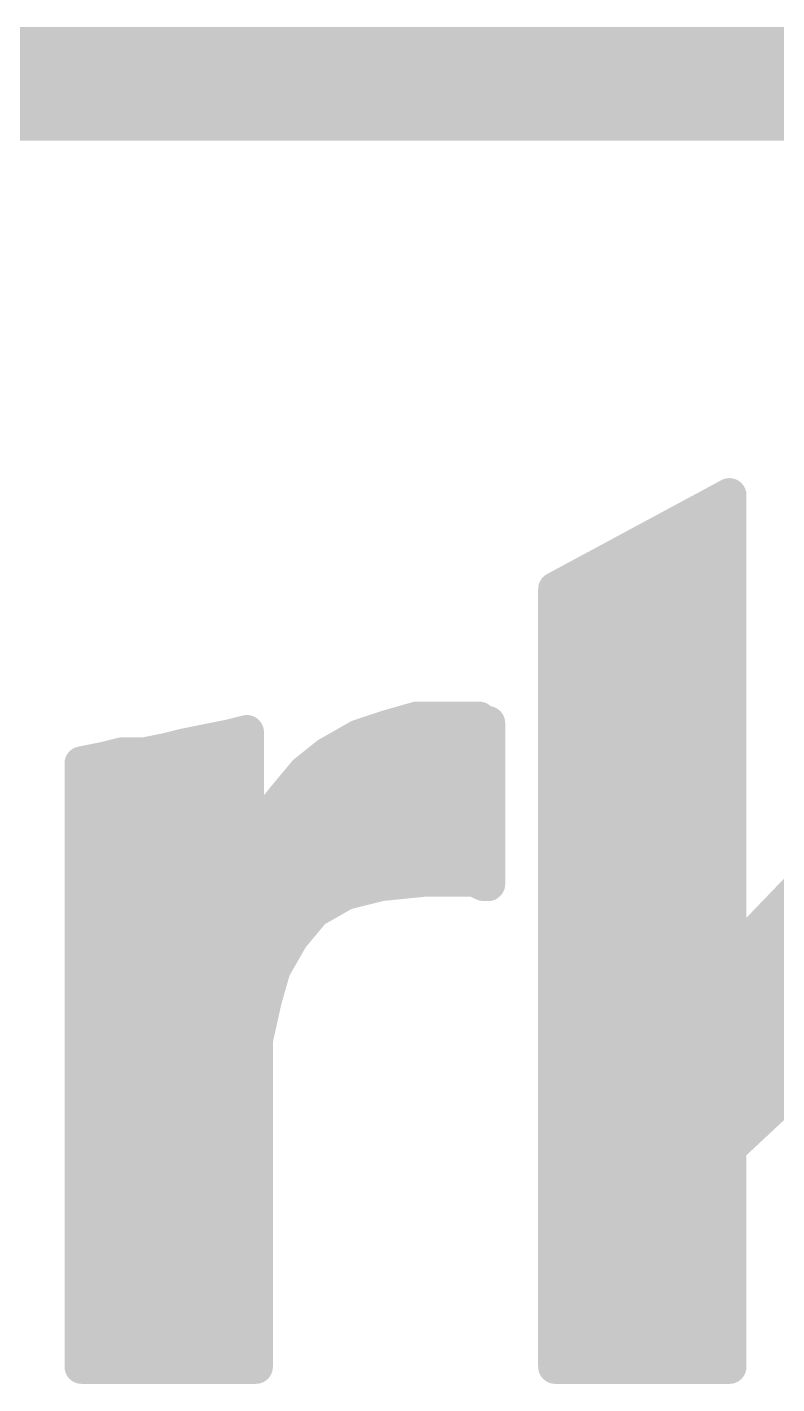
# Model space of a CAD drawing. Extents: x -29 to 78, y -28 to 63.
# Drawn here: x 25.833 to 27.511, y 12.332 to 15.367 of the extents above; entities that cross this region are included whole.
import ezdxf

# ---------------------------------------------------------------- set-up
doc = ezdxf.new("R2010")
doc.units = 0
doc.layers.add('1', color=12, linetype='CONTINUOUS')
doc.layers.add('21', color=41, linetype='CONTINUOUS')

msp = doc.modelspace()

# ---------------------------------------------------------------- linework, layer by layer
at = {"layer": '1', "const_width": 0.254}
msp.add_lwpolyline([(19.9, 15.24), (36.83, 15.24)], dxfattribs=at)
at = {"layer": '21', "const_width": 0.0762}
for points in [[(27.015, 14.11), (27.405, 14.32)], [(27.405, 14.32), (27.405, 13.28)], [(27.2739, 14.2494), (27.405, 14.2494)], [(27.1324, 14.1732), (27.405, 14.1732)], [(27.015, 12.37), (27.015, 14.11)], [(27.015, 14.097), (27.405, 14.097)], [(27.015, 14.0208), (27.405, 14.0208)], [(27.015, 13.9446), (27.405, 13.9446)], [(27.015, 13.8684), (27.405, 13.8684)], [(26.635, 13.8), (26.705, 13.82)], [(26.705, 13.82), (26.845, 13.82)], [(26.845, 13.82), (26.855, 13.81)], [(26.855, 13.81), (26.865, 13.81)], [(26.865, 13.81), (26.865, 13.45)], [(26.235, 13.77), (26.285, 13.78)], [(26.285, 13.78), (26.325, 13.79)], [(26.325, 13.79), (26.325, 13.52)], [(26.505, 13.74), (26.575, 13.78)], [(26.575, 13.78), (26.635, 13.8)], [(26.6116, 13.7922), (26.865, 13.7922)], [(27.015, 13.7922), (27.405, 13.7922)], [(27.405, 13.28), (27.895, 13.79)], [(26.095, 13.74), (26.145, 13.75)], [(26.145, 13.75), (26.185, 13.76)], [(26.185, 13.76), (26.235, 13.77)], [(25.955, 13.72), (26.005, 13.73)], [(25.955, 13.55), (25.955, 13.72)], [(25.955, 13.716), (26.325, 13.716)], [(26.005, 13.73), (26.045, 13.74)], [(26.045, 13.74), (26.095, 13.74)], [(26.455, 13.7), (26.505, 13.74)], [(26.475, 13.716), (26.865, 13.716)], [(27.015, 13.716), (27.405, 13.716)], [(26.405, 13.64), (26.455, 13.7)], [(25.955, 13.6398), (26.325, 13.6398)], [(26.365, 13.59), (26.405, 13.64)], [(26.4048, 13.6398), (26.865, 13.6398)], [(27.015, 13.6398), (27.405, 13.6398)], [(26.325, 13.52), (26.365, 13.59)], [(25.955, 13.5636), (26.325, 13.5636)], [(26.3499, 13.5636), (26.865, 13.5636)], [(27.015, 13.5636), (27.405, 13.5636)], [(25.955, 12.37), (25.955, 13.55)], [(25.955, 13.4874), (26.865, 13.4874)], [(27.015, 13.4874), (27.405, 13.4874)], [(26.625, 13.45), (26.545, 13.43)], [(26.725, 13.46), (26.625, 13.45)], [(26.835, 13.46), (26.725, 13.46)], [(26.855, 13.45), (26.835, 13.46)], [(26.865, 13.45), (26.855, 13.45)], [(25.955, 13.4112), (26.5121, 13.4112)], [(26.545, 13.43), (26.475, 13.39)], [(27.015, 13.4112), (27.405, 13.4112)], [(27.5311, 13.4112), (27.9689, 13.4112)], [(26.475, 13.39), (26.425, 13.33)], [(25.955, 13.335), (26.4292, 13.335)], [(26.425, 13.33), (26.385, 13.26)], [(27.015, 13.335), (27.405, 13.335)], [(27.4578, 13.335), (27.8913, 13.335)], [(25.955, 13.2588), (26.3847, 13.2588)], [(26.385, 13.26), (26.365, 13.19)], [(27.015, 13.2588), (27.8323, 13.2588)], [(25.955, 13.1826), (26.3634, 13.1826)], [(26.365, 13.19), (26.345, 13.1)], [(27.015, 13.1826), (27.8823, 13.1826)], [(25.955, 13.1064), (26.3464, 13.1064)], [(27.015, 13.1064), (27.9322, 13.1064)], [(26.345, 13.1), (26.345, 12.37)], [(25.955, 13.0302), (26.345, 13.0302)], [(27.015, 13.0302), (27.9822, 13.0302)], [(27.555, 13), (27.405, 12.86)], [(25.955, 12.954), (26.345, 12.954)], [(27.015, 12.954), (27.5057, 12.954)], [(25.955, 12.8778), (26.345, 12.8778)], [(27.015, 12.8778), (27.4241, 12.8778)], [(27.405, 12.86), (27.405, 12.37)], [(25.955, 12.8016), (26.345, 12.8016)], [(27.015, 12.8016), (27.405, 12.8016)], [(25.955, 12.7254), (26.345, 12.7254)], [(27.015, 12.7254), (27.405, 12.7254)], [(25.955, 12.6492), (26.345, 12.6492)], [(27.015, 12.6492), (27.405, 12.6492)], [(25.955, 12.573), (26.345, 12.573)], [(27.015, 12.573), (27.405, 12.573)], [(25.955, 12.4968), (26.345, 12.4968)], [(27.015, 12.4968), (27.405, 12.4968)], [(25.955, 12.4206), (26.345, 12.4206)], [(27.015, 12.4206), (27.405, 12.4206)], [(26.345, 12.37), (25.955, 12.37)], [(27.405, 12.37), (27.015, 12.37)]]:
    msp.add_lwpolyline(points, dxfattribs=at)
at = {"layer": '21', "const_width": 0.0381}
for points in [[(27.4241, 14.32, 1), (27.386, 14.32)], [(27.414, 14.3032, 1), (27.396, 14.3368)], [(27.2739, 14.2685, 1), (27.2739, 14.2304)], [(27.405, 14.2304, 1), (27.405, 14.2685)], [(27.1324, 14.1923, 1), (27.1324, 14.1542)], [(27.405, 14.1542, 1), (27.405, 14.1923)], [(27.0341, 14.11, 1), (26.996, 14.11)], [(27.006, 14.1268, 1), (27.024, 14.0932)], [(27.015, 14.1161, 1), (27.015, 14.078)], [(27.405, 14.078, 1), (27.405, 14.1161)], [(27.015, 14.0399, 1), (27.015, 14.0018)], [(27.405, 14.0018, 1), (27.405, 14.0399)], [(27.015, 13.9637, 1), (27.015, 13.9256)], [(27.405, 13.9256, 1), (27.405, 13.9637)], [(27.015, 13.8875, 1), (27.015, 13.8494)], [(27.405, 13.8494, 1), (27.405, 13.8875)], [(26.705, 13.8391, 1), (26.705, 13.801)], [(26.7102, 13.8017, 1), (26.6998, 13.8383)], [(26.8585, 13.8335, 1), (26.8315, 13.8065)], [(26.855, 13.8291, 1), (26.855, 13.791)], [(26.8415, 13.7965, 1), (26.8685, 13.8235)], [(26.845, 13.801, 1), (26.845, 13.8391)], [(26.8841, 13.81, 1), (26.846, 13.81)], [(26.865, 13.791, 1), (26.865, 13.8291)], [(26.2804, 13.7985, 1), (26.2896, 13.7615)], [(26.2887, 13.7613, 1), (26.2813, 13.7987)], [(26.3441, 13.79, 1), (26.306, 13.79)], [(26.3296, 13.7715, 1), (26.3204, 13.8085)], [(26.569, 13.7981, 1), (26.581, 13.7619)], [(26.5845, 13.7635, 1), (26.5655, 13.7965)], [(26.6116, 13.8113, 1), (26.6116, 13.7732)], [(26.6298, 13.8183, 1), (26.6402, 13.7817)], [(26.641, 13.7819, 1), (26.629, 13.8181)], [(26.865, 13.7732, 1), (26.865, 13.8113)], [(27.015, 13.8113, 1), (27.015, 13.7732)], [(27.405, 13.7732, 1), (27.405, 13.8113)], [(26.1404, 13.7685, 1), (26.1496, 13.7315)], [(26.1487, 13.7313, 1), (26.1413, 13.7687)], [(26.1813, 13.7787, 1), (26.1887, 13.7413)], [(26.1896, 13.7415, 1), (26.1804, 13.7785)], [(26.2313, 13.7887, 1), (26.2387, 13.7513)], [(26.2387, 13.7513, 1), (26.2313, 13.7887)], [(25.9741, 13.72, 1), (25.936, 13.72)], [(25.9513, 13.7387, 1), (25.9587, 13.7013)], [(25.955, 13.7351, 1), (25.955, 13.697)], [(26.0004, 13.7485, 1), (26.0096, 13.7115)], [(26.0087, 13.7113, 1), (26.0013, 13.7487)], [(26.045, 13.7591, 1), (26.045, 13.721)], [(26.0496, 13.7215, 1), (26.0404, 13.7585)], [(26.0913, 13.7587, 1), (26.0987, 13.7213)], [(26.095, 13.721, 1), (26.095, 13.7591)], [(26.325, 13.697, 1), (26.325, 13.7351)], [(26.475, 13.7351, 1), (26.475, 13.697)], [(26.4955, 13.7565, 1), (26.5145, 13.7235)], [(26.5169, 13.7251, 1), (26.4931, 13.7549)], [(26.865, 13.697, 1), (26.865, 13.7351)], [(27.015, 13.7351, 1), (27.015, 13.697)], [(27.405, 13.697, 1), (27.405, 13.7351)], [(26.4431, 13.7149, 1), (26.4669, 13.6851)], [(26.4696, 13.6878, 1), (26.4404, 13.7122)], [(25.955, 13.6589, 1), (25.955, 13.6208)], [(26.325, 13.6208, 1), (26.325, 13.6589)], [(26.4048, 13.6589, 1), (26.4048, 13.6208)], [(26.3904, 13.6522, 1), (26.4196, 13.6278)], [(26.4199, 13.6281, 1), (26.3901, 13.6519)], [(26.865, 13.6208, 1), (26.865, 13.6589)], [(27.015, 13.6589, 1), (27.015, 13.6208)], [(27.405, 13.6208, 1), (27.405, 13.6589)], [(26.3815, 13.5805, 1), (26.3485, 13.5995)], [(25.955, 13.5827, 1), (25.955, 13.5446)], [(26.325, 13.5446, 1), (26.325, 13.5827)], [(26.3499, 13.5827, 1), (26.3499, 13.5446)], [(26.3501, 13.6019, 1), (26.3799, 13.5781)], [(26.865, 13.5446, 1), (26.865, 13.5827)], [(27.015, 13.5827, 1), (27.015, 13.5446)], [(27.405, 13.5446, 1), (27.405, 13.5827)], [(25.9741, 13.55, 1), (25.936, 13.55)], [(25.936, 13.55, 1), (25.9741, 13.55)], [(26.3085, 13.5295, 1), (26.3415, 13.5105)], [(26.306, 13.52, 1), (26.3441, 13.52)], [(25.955, 13.5065, 1), (25.955, 13.4684)], [(26.865, 13.4684, 1), (26.865, 13.5065)], [(27.015, 13.5065, 1), (27.015, 13.4684)], [(27.405, 13.4684, 1), (27.405, 13.5065)], [(26.6231, 13.469, 1), (26.6269, 13.431)], [(26.6296, 13.4315, 1), (26.6204, 13.4685)], [(26.725, 13.4791, 1), (26.725, 13.441)], [(26.7269, 13.441, 1), (26.7231, 13.479)], [(26.8435, 13.477, 1), (26.8265, 13.443)], [(26.835, 13.441, 1), (26.835, 13.4791)], [(26.855, 13.4691, 1), (26.855, 13.431)], [(26.8465, 13.433, 1), (26.8635, 13.467)], [(26.865, 13.431, 1), (26.865, 13.4691)], [(25.955, 13.4303, 1), (25.955, 13.3922)], [(26.5121, 13.3922, 1), (26.5121, 13.4303)], [(26.5404, 13.4485, 1), (26.5496, 13.4115)], [(26.5545, 13.4135, 1), (26.5355, 13.4465)], [(26.846, 13.45, 1), (26.8841, 13.45)], [(27.015, 13.4303, 1), (27.015, 13.3922)], [(27.405, 13.3922, 1), (27.405, 13.4303)], [(27.5311, 13.4303, 1), (27.5311, 13.3922)], [(26.4655, 13.4065, 1), (26.4845, 13.3735)], [(26.4896, 13.3778, 1), (26.4604, 13.4022)], [(25.955, 13.3541, 1), (25.955, 13.316)], [(26.4104, 13.3422, 1), (26.4396, 13.3178)], [(26.4415, 13.3205, 1), (26.4085, 13.3395)], [(26.4292, 13.316, 1), (26.4292, 13.3541)], [(27.015, 13.3541, 1), (27.015, 13.316)], [(27.405, 13.316, 1), (27.405, 13.3541)], [(27.4578, 13.3541, 1), (27.4578, 13.316)], [(25.955, 13.2779, 1), (25.955, 13.2398)], [(26.4033, 13.2548, 1), (26.3667, 13.2652)], [(26.3847, 13.2398, 1), (26.3847, 13.2779)], [(27.015, 13.2779, 1), (27.015, 13.2398)], [(27.3913, 13.2932, 1), (27.4187, 13.2668)], [(27.386, 13.28, 1), (27.4241, 13.28)], [(26.3685, 13.2695, 1), (26.4015, 13.2505)], [(25.955, 13.2017, 1), (25.955, 13.1636)], [(26.3467, 13.1952, 1), (26.3833, 13.1848)], [(26.3836, 13.1859, 1), (26.3464, 13.1941)], [(26.3634, 13.1636, 1), (26.3634, 13.2017)], [(27.015, 13.2017, 1), (27.015, 13.1636)], [(25.955, 13.1255, 1), (25.955, 13.0874)], [(26.3464, 13.0874, 1), (26.3464, 13.1255)], [(27.015, 13.1255, 1), (27.015, 13.0874)], [(26.3264, 13.1041, 1), (26.3636, 13.0959)], [(26.3641, 13.1, 1), (26.326, 13.1)], [(25.955, 13.0493, 1), (25.955, 13.0112)], [(26.345, 13.0112, 1), (26.345, 13.0493)], [(27.015, 13.0493, 1), (27.015, 13.0112)], [(25.955, 12.9731, 1), (25.955, 12.935)], [(26.345, 12.935, 1), (26.345, 12.9731)], [(27.015, 12.9731, 1), (27.015, 12.935)], [(27.5057, 12.935, 1), (27.5057, 12.9731)], [(25.955, 12.8969, 1), (25.955, 12.8588)], [(26.345, 12.8588, 1), (26.345, 12.8969)], [(27.015, 12.8969, 1), (27.015, 12.8588)], [(27.4241, 12.8588, 1), (27.4241, 12.8969)], [(27.4241, 12.86, 1), (27.386, 12.86)], [(27.392, 12.8739, 1), (27.418, 12.8461)], [(25.955, 12.8207, 1), (25.955, 12.7826)], [(26.345, 12.7826, 1), (26.345, 12.8207)], [(27.015, 12.8207, 1), (27.015, 12.7826)], [(27.405, 12.7826, 1), (27.405, 12.8207)], [(25.955, 12.7445, 1), (25.955, 12.7064)], [(26.345, 12.7064, 1), (26.345, 12.7445)], [(27.015, 12.7445, 1), (27.015, 12.7064)], [(27.405, 12.7064, 1), (27.405, 12.7445)], [(25.955, 12.6683, 1), (25.955, 12.6302)], [(26.345, 12.6302, 1), (26.345, 12.6683)], [(27.015, 12.6683, 1), (27.015, 12.6302)], [(27.405, 12.6302, 1), (27.405, 12.6683)], [(25.955, 12.5921, 1), (25.955, 12.554)], [(26.345, 12.554, 1), (26.345, 12.5921)], [(27.015, 12.5921, 1), (27.015, 12.554)], [(27.405, 12.554, 1), (27.405, 12.5921)], [(25.955, 12.5159, 1), (25.955, 12.4778)], [(26.345, 12.4778, 1), (26.345, 12.5159)], [(27.015, 12.5159, 1), (27.015, 12.4778)], [(27.405, 12.4778, 1), (27.405, 12.5159)], [(25.955, 12.4397, 1), (25.955, 12.4016)], [(26.345, 12.4016, 1), (26.345, 12.4397)], [(27.015, 12.4397, 1), (27.015, 12.4016)], [(27.405, 12.4016, 1), (27.405, 12.4397)], [(25.955, 12.3891, 1), (25.955, 12.351)], [(25.936, 12.37, 1), (25.9741, 12.37)], [(26.326, 12.37, 1), (26.3641, 12.37)], [(26.345, 12.351, 1), (26.345, 12.3891)], [(27.015, 12.3891, 1), (27.015, 12.351)], [(26.996, 12.37, 1), (27.0341, 12.37)], [(27.386, 12.37, 1), (27.4241, 12.37)], [(27.405, 12.351, 1), (27.405, 12.3891)]]:
    msp.add_lwpolyline(points, format="xyb", dxfattribs=at)

doc.saveas('drawing.dxf')
